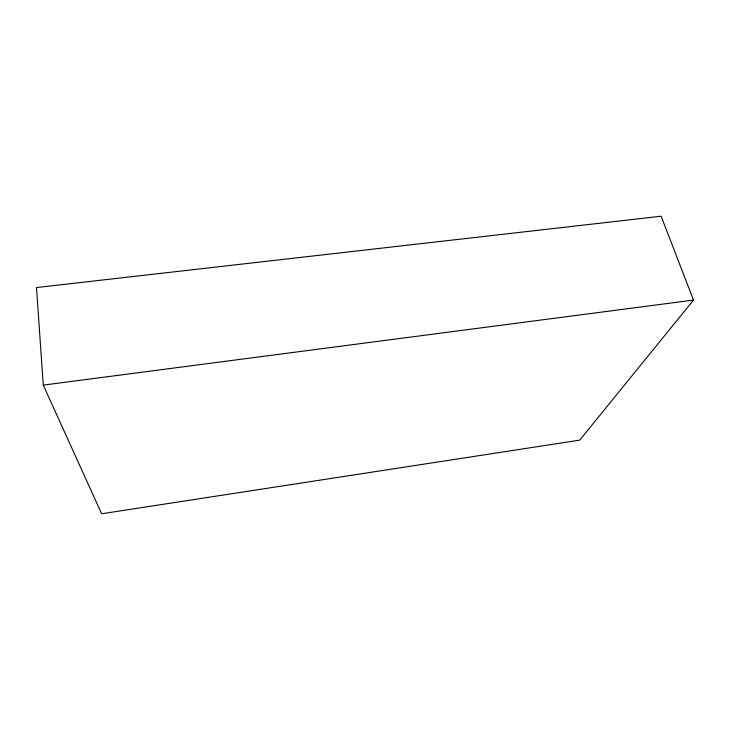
<?xml version="1.0" encoding="UTF-8"?>
<svg xmlns="http://www.w3.org/2000/svg" width="730" height="730" viewBox="0 0 730 730"><rect width="100%" height="100%" fill="white"/><g stroke="black" fill="none" stroke-linecap="round" stroke-linejoin="round"><path stroke-width="1.09" d="M693.5 300.085L579.702 440.144L101.634 513.774L43.262 385.121L36.5 287.556L661.125 216.226L693.5 300.085L43.262 385.121"/></g></svg>
